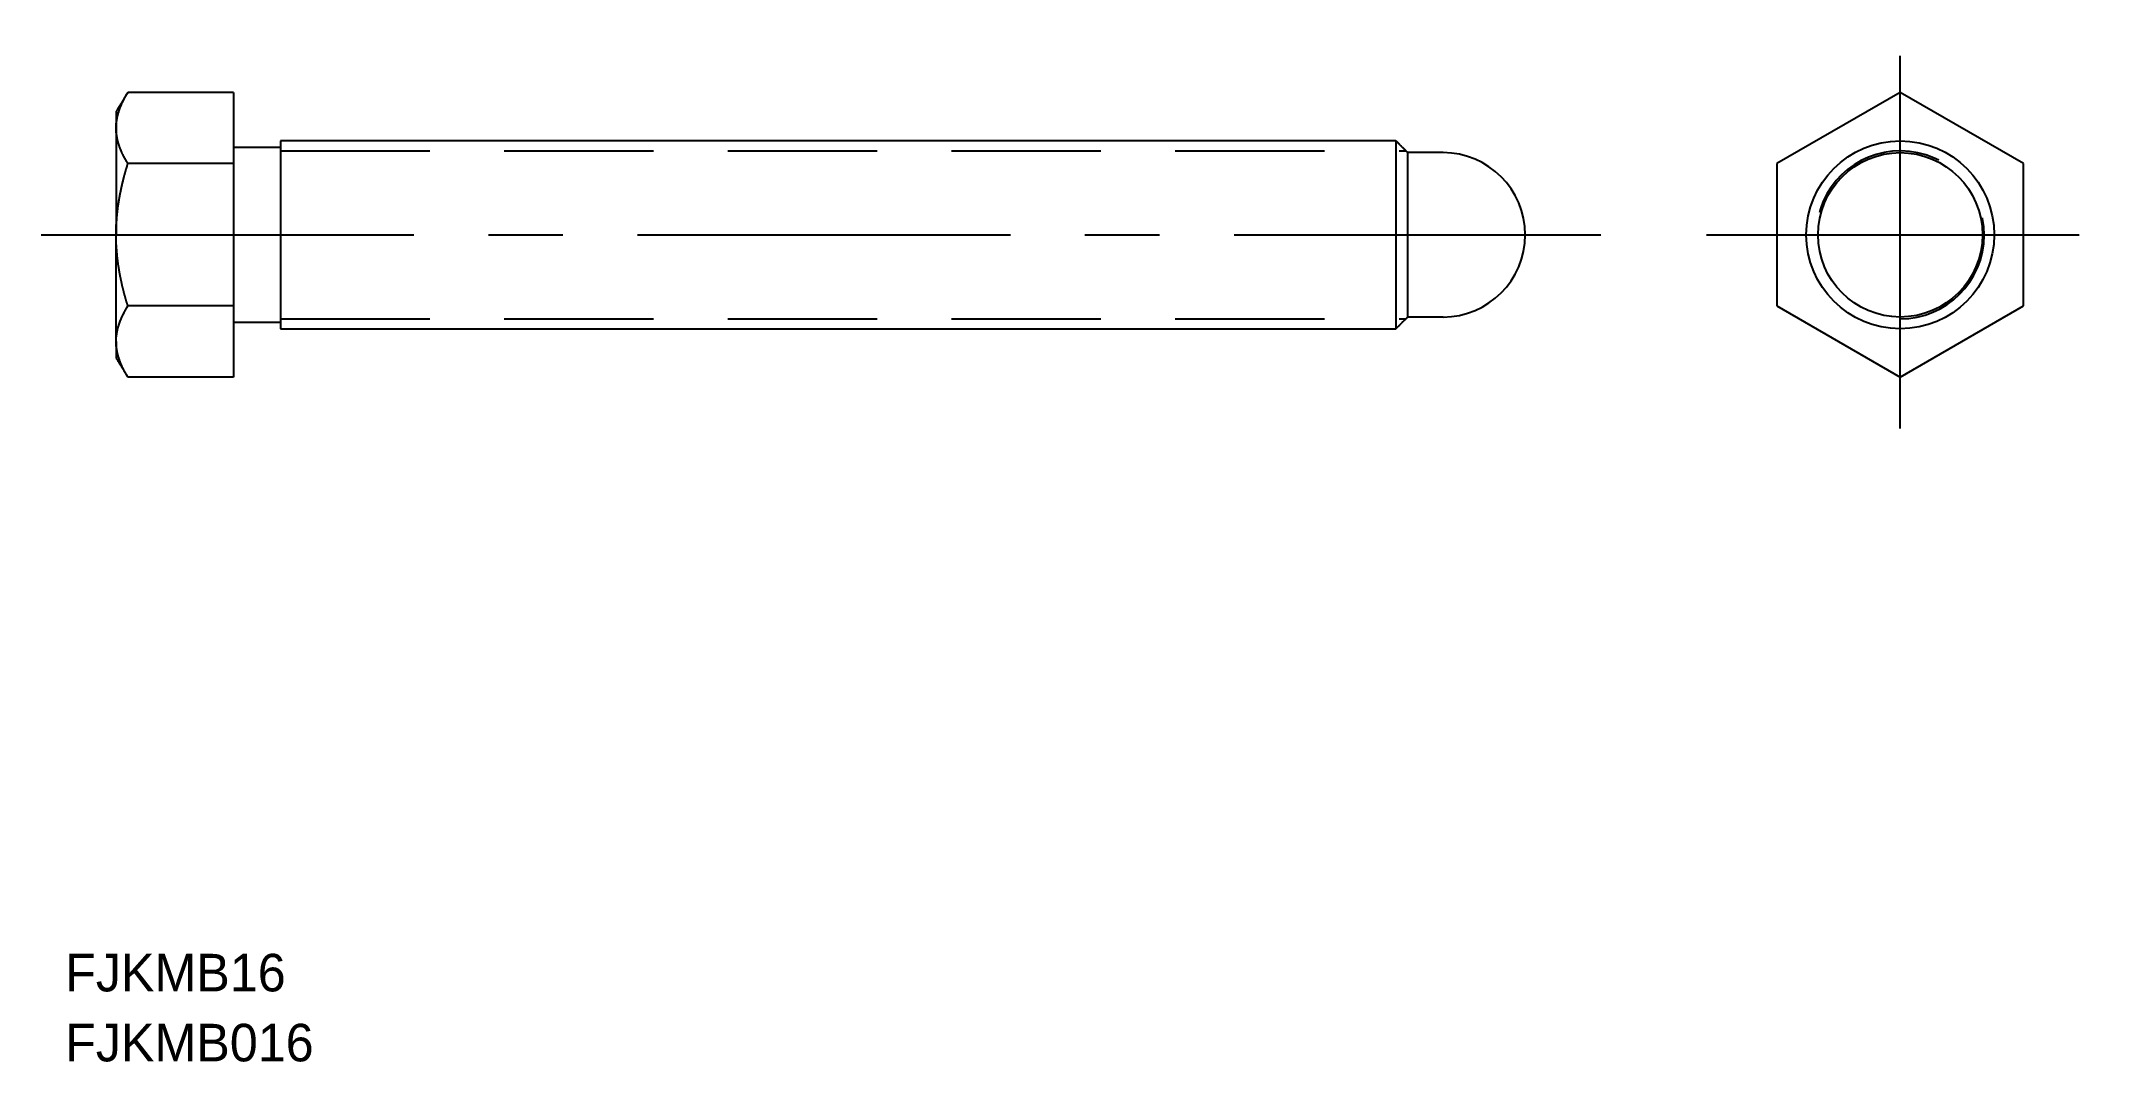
# Model space of a CAD drawing. Extents: x 0 to 175, y 2 to 88.
import ezdxf

# ---------------------------------------------------------------- set-up
doc = ezdxf.new("R2010")
doc.units = 0
doc.linetypes.add('CENTER', pattern=[50.8, 31.75, -6.35, 6.35, -6.35])
doc.linetypes.add('DASHED', pattern=[19.05, 12.7, -6.35])
doc.layers.get('0').update_dxf_attribs({"linetype": 'CONTINUOUS'})
doc.layers.add('CENTER', color=1, linetype='CENTER')
doc.styles.get("Standard").update_dxf_attribs({"font": 'txt', "oblique": 10})

msp = doc.modelspace()

# ---------------------------------------------------------------- linework, layer by layer
at = {"color": 7, "linetype": 'CONTINUOUS'}
for p, q in [((16.4, 84.08), (7.4, 84.08)), ((16.4, 84.08), (16.4, 78.02)), ((158.34, 84.08), (147.84, 78.02)), ((168.84, 78.02), (158.34, 84.08)), ((6.4, 82.45), (6.4, 81.05)), ((6.4, 81.05), (6.4, 71.95)), ((20.4, 79.95), (20.4, 63.95)), ((115.4, 63.95), (115.4, 79.95)), ((116.4, 64.95), (116.4, 78.95)), ((119.4, 78.95), (116.4, 78.95)), ((16.4, 78.02), (7.4, 78.02)), ((16.4, 78.02), (16.4, 65.89)), ((147.84, 78.02), (147.84, 65.89)), ((168.84, 65.89), (168.84, 78.02)), ((6.4, 62.86), (6.4, 71.95)), ((16.4, 65.89), (7.4, 65.89)), ((16.4, 65.89), (16.4, 59.83)), ((119.4, 64.95), (116.4, 64.95)), ((147.84, 65.89), (158.34, 59.83)), ((158.34, 59.83), (168.84, 65.89)), ((6.4, 62.86), (6.4, 61.45)), ((16.4, 59.83), (7.4, 59.83))]:
    msp.add_line(p, q, dxfattribs=at)
at = {"color": 3, "linetype": 'DASHED'}
for p, q in [((20.4, 79.11), (116.25, 79.11)), ((20.4, 64.8), (116.25, 64.8))]:
    msp.add_line(p, q, dxfattribs=at)
at = {"color": 7}
for points in [[(7.39, 84.08, 0), (7.38, 84.05, 0), (7.36, 84.03, 0), (7.35, 84, 0), (7.33, 83.98, 0), (7.31, 83.95, 0), (7.3, 83.92, 0), (7.28, 83.9, 0), (7.27, 83.87, 0), (7.25, 83.85, 0), (7.23, 83.82, 0), (7.22, 83.8, 0), (7.2, 83.77, 0), (7.19, 83.74, 0), (7.17, 83.72, 0), (7.15, 83.69, 0), (7.14, 83.67, 0), (7.12, 83.64, 0), (7.11, 83.62, 0), (7.09, 83.59, 0), (7.08, 83.56, 0), (7.06, 83.54, 0), (7.04, 83.51, 0), (7.03, 83.49, 0), (7.01, 83.46, 0), (7, 83.43, 0), (6.98, 83.41, 0), (6.96, 83.38, 0), (6.95, 83.36, 0), (6.93, 83.33, 0), (6.92, 83.31, 0), (6.9, 83.28, 0), (6.88, 83.25, 0), (6.87, 83.23, 0), (6.85, 83.2, 0), (6.84, 83.18, 0), (6.82, 83.15, 0), (6.81, 83.13, 0), (6.79, 83.1, 0), (6.77, 83.07, 0), (6.76, 83.05, 0), (6.74, 83.02, 0), (6.73, 83, 0), (6.71, 82.97, 0), (6.69, 82.94, 0), (6.68, 82.92, 0), (6.66, 82.89, 0), (6.65, 82.87, 0), (6.63, 82.84, 0), (6.62, 82.82, 0), (6.6, 82.79, 0), (6.58, 82.76, 0), (6.57, 82.74, 0), (6.55, 82.71, 0), (6.54, 82.69, 0), (6.52, 82.66, 0), (6.5, 82.64, 0), (6.49, 82.61, 0), (6.47, 82.58, 0), (6.46, 82.56, 0), (6.44, 82.53, 0), (6.42, 82.51, 0), (6.41, 82.48, 0), (6.39, 82.45, 0)], [(6.39, 81.05, 0), (6.39, 81.06, 0), (6.39, 81.07, 0), (6.39, 81.08, 0), (6.39, 81.1, 0), (6.39, 81.11, 0), (6.39, 81.12, 0), (6.39, 81.13, 0), (6.39, 81.15, 0), (6.39, 81.16, 0), (6.39, 81.17, 0), (6.39, 81.18, 0), (6.4, 81.19, 0), (6.4, 81.21, 0), (6.4, 81.22, 0), (6.4, 81.23, 0), (6.4, 81.24, 0), (6.4, 81.25, 0), (6.4, 81.27, 0), (6.4, 81.28, 0), (6.4, 81.29, 0), (6.4, 81.3, 0), (6.4, 81.32, 0), (6.4, 81.33, 0), (6.4, 81.34, 0), (6.4, 81.35, 0), (6.4, 81.36, 0), (6.41, 81.38, 0), (6.41, 81.39, 0), (6.41, 81.4, 0), (6.41, 81.41, 0), (6.41, 81.42, 0), (6.41, 81.44, 0), (6.41, 81.45, 0), (6.41, 81.46, 0), (6.41, 81.47, 0), (6.42, 81.49, 0), (6.42, 81.5, 0), (6.42, 81.51, 0), (6.42, 81.52, 0), (6.42, 81.53, 0), (6.42, 81.55, 0), (6.42, 81.56, 0), (6.42, 81.57, 0), (6.43, 81.58, 0), (6.43, 81.59, 0), (6.43, 81.61, 0), (6.43, 81.62, 0), (6.43, 81.63, 0), (6.43, 81.64, 0), (6.44, 81.65, 0), (6.44, 81.67, 0), (6.44, 81.68, 0), (6.44, 81.69, 0), (6.44, 81.7, 0), (6.44, 81.72, 0), (6.45, 81.73, 0), (6.45, 81.74, 0), (6.45, 81.75, 0), (6.45, 81.76, 0), (6.45, 81.78, 0), (6.46, 81.79, 0), (6.46, 81.8, 0), (6.46, 81.81, 0), (6.46, 81.82, 0), (6.47, 81.84, 0), (6.47, 81.85, 0), (6.47, 81.86, 0), (6.47, 81.87, 0), (6.47, 81.88, 0), (6.48, 81.9, 0), (6.48, 81.91, 0), (6.48, 81.92, 0), (6.48, 81.93, 0), (6.49, 81.94, 0), (6.49, 81.96, 0), (6.49, 81.97, 0), (6.49, 81.98, 0), (6.5, 81.99, 0), (6.5, 82, 0), (6.5, 82.02, 0), (6.5, 82.03, 0), (6.51, 82.04, 0), (6.51, 82.05, 0), (6.51, 82.06, 0), (6.52, 82.08, 0), (6.52, 82.09, 0), (6.52, 82.1, 0), (6.52, 82.11, 0), (6.53, 82.12, 0), (6.53, 82.14, 0), (6.53, 82.15, 0), (6.54, 82.16, 0), (6.54, 82.17, 0), (6.54, 82.18, 0), (6.55, 82.2, 0), (6.55, 82.21, 0), (6.55, 82.22, 0), (6.56, 82.23, 0), (6.56, 82.24, 0), (6.56, 82.26, 0), (6.56, 82.27, 0), (6.57, 82.28, 0), (6.57, 82.29, 0), (6.58, 82.3, 0), (6.58, 82.32, 0), (6.58, 82.33, 0), (6.59, 82.34, 0), (6.59, 82.35, 0), (6.59, 82.36, 0), (6.6, 82.38, 0), (6.6, 82.39, 0), (6.6, 82.4, 0), (6.61, 82.41, 0), (6.61, 82.42, 0), (6.61, 82.43, 0), (6.62, 82.45, 0), (6.62, 82.46, 0), (6.63, 82.47, 0), (6.63, 82.48, 0), (6.63, 82.49, 0), (6.64, 82.51, 0), (6.64, 82.52, 0), (6.65, 82.53, 0), (6.65, 82.54, 0), (6.65, 82.55, 0), (6.66, 82.57, 0), (6.66, 82.58, 0), (6.67, 82.59, 0), (6.67, 82.6, 0), (6.67, 82.61, 0), (6.68, 82.62, 0), (6.68, 82.64, 0), (6.69, 82.65, 0), (6.69, 82.66, 0), (6.7, 82.67, 0), (6.7, 82.68, 0), (6.7, 82.7, 0), (6.71, 82.71, 0), (6.71, 82.72, 0), (6.72, 82.73, 0), (6.72, 82.74, 0), (6.73, 82.76, 0), (6.73, 82.77, 0), (6.74, 82.78, 0), (6.74, 82.79, 0), (6.74, 82.8, 0), (6.75, 82.81, 0), (6.75, 82.83, 0), (6.76, 82.84, 0), (6.76, 82.85, 0), (6.77, 82.86, 0), (6.77, 82.87, 0), (6.78, 82.89, 0), (6.78, 82.9, 0), (6.79, 82.91, 0), (6.79, 82.92, 0), (6.8, 82.93, 0), (6.8, 82.94, 0), (6.81, 82.96, 0), (6.81, 82.97, 0), (6.82, 82.98, 0), (6.82, 82.99, 0), (6.83, 83, 0), (6.83, 83.02, 0), (6.84, 83.03, 0), (6.84, 83.04, 0), (6.85, 83.05, 0), (6.85, 83.06, 0), (6.86, 83.07, 0), (6.86, 83.09, 0), (6.87, 83.1, 0), (6.87, 83.11, 0), (6.88, 83.12, 0), (6.88, 83.13, 0), (6.89, 83.14, 0), (6.89, 83.16, 0), (6.9, 83.17, 0), (6.91, 83.18, 0), (6.91, 83.19, 0), (6.92, 83.2, 0), (6.92, 83.22, 0), (6.93, 83.23, 0), (6.93, 83.24, 0), (6.94, 83.25, 0), (6.94, 83.26, 0), (6.95, 83.27, 0), (6.96, 83.29, 0), (6.96, 83.3, 0), (6.97, 83.31, 0), (6.97, 83.32, 0), (6.98, 83.33, 0), (6.98, 83.34, 0), (6.99, 83.36, 0), (7, 83.37, 0), (7, 83.38, 0), (7.01, 83.39, 0), (7.01, 83.4, 0), (7.02, 83.41, 0), (7.03, 83.43, 0), (7.03, 83.44, 0), (7.04, 83.45, 0), (7.04, 83.46, 0), (7.05, 83.47, 0), (7.06, 83.48, 0), (7.06, 83.5, 0), (7.07, 83.51, 0), (7.07, 83.52, 0), (7.08, 83.53, 0), (7.09, 83.54, 0), (7.09, 83.56, 0), (7.1, 83.57, 0), (7.1, 83.58, 0), (7.11, 83.59, 0), (7.12, 83.6, 0), (7.12, 83.61, 0), (7.13, 83.63, 0), (7.14, 83.64, 0), (7.14, 83.65, 0), (7.15, 83.66, 0), (7.16, 83.67, 0), (7.16, 83.68, 0), (7.17, 83.7, 0), (7.17, 83.71, 0), (7.18, 83.72, 0), (7.19, 83.73, 0), (7.19, 83.74, 0), (7.2, 83.75, 0), (7.21, 83.77, 0), (7.21, 83.78, 0), (7.22, 83.79, 0), (7.23, 83.8, 0), (7.23, 83.81, 0), (7.24, 83.82, 0), (7.25, 83.84, 0), (7.25, 83.85, 0), (7.26, 83.86, 0), (7.27, 83.87, 0), (7.27, 83.88, 0), (7.28, 83.89, 0), (7.29, 83.9, 0), (7.29, 83.92, 0), (7.3, 83.93, 0), (7.31, 83.94, 0), (7.32, 83.95, 0), (7.32, 83.96, 0), (7.33, 83.97, 0), (7.34, 83.99, 0), (7.34, 84, 0), (7.35, 84.01, 0), (7.36, 84.02, 0), (7.36, 84.03, 0), (7.37, 84.04, 0), (7.38, 84.06, 0), (7.39, 84.07, 0), (7.39, 84.08, 0)], [(7.39, 78.02, 0), (7.38, 78.03, 0), (7.37, 78.05, 0), (7.36, 78.06, 0), (7.35, 78.08, 0), (7.35, 78.09, 0), (7.34, 78.11, 0), (7.33, 78.13, 0), (7.32, 78.14, 0), (7.31, 78.16, 0), (7.3, 78.17, 0), (7.29, 78.19, 0), (7.28, 78.2, 0), (7.27, 78.22, 0), (7.26, 78.23, 0), (7.25, 78.25, 0), (7.24, 78.27, 0), (7.24, 78.28, 0), (7.23, 78.3, 0), (7.22, 78.31, 0), (7.21, 78.33, 0), (7.2, 78.34, 0), (7.19, 78.36, 0), (7.18, 78.38, 0), (7.17, 78.39, 0), (7.16, 78.41, 0), (7.16, 78.42, 0), (7.15, 78.44, 0), (7.14, 78.45, 0), (7.13, 78.47, 0), (7.12, 78.48, 0), (7.11, 78.5, 0), (7.11, 78.52, 0), (7.1, 78.53, 0), (7.09, 78.55, 0), (7.08, 78.56, 0), (7.07, 78.58, 0), (7.06, 78.59, 0), (7.06, 78.61, 0), (7.05, 78.63, 0), (7.04, 78.64, 0), (7.03, 78.66, 0), (7.02, 78.67, 0), (7.02, 78.69, 0), (7.01, 78.7, 0), (7, 78.72, 0), (6.99, 78.73, 0), (6.98, 78.75, 0), (6.98, 78.77, 0), (6.97, 78.78, 0), (6.96, 78.8, 0), (6.95, 78.81, 0), (6.95, 78.83, 0), (6.94, 78.84, 0), (6.93, 78.86, 0), (6.92, 78.88, 0), (6.92, 78.89, 0), (6.91, 78.91, 0), (6.9, 78.92, 0), (6.89, 78.94, 0), (6.89, 78.95, 0), (6.88, 78.97, 0), (6.87, 78.99, 0), (6.87, 79, 0), (6.86, 79.02, 0), (6.85, 79.03, 0), (6.85, 79.05, 0), (6.84, 79.06, 0), (6.83, 79.08, 0), (6.83, 79.1, 0), (6.82, 79.11, 0), (6.81, 79.13, 0), (6.8, 79.14, 0), (6.8, 79.16, 0), (6.79, 79.18, 0), (6.79, 79.19, 0), (6.78, 79.21, 0), (6.77, 79.22, 0), (6.77, 79.24, 0), (6.76, 79.25, 0), (6.75, 79.27, 0), (6.75, 79.29, 0), (6.74, 79.3, 0), (6.74, 79.32, 0), (6.73, 79.33, 0), (6.72, 79.35, 0), (6.72, 79.36, 0), (6.71, 79.38, 0), (6.71, 79.4, 0), (6.7, 79.41, 0), (6.69, 79.43, 0), (6.69, 79.44, 0), (6.68, 79.46, 0), (6.68, 79.48, 0), (6.67, 79.49, 0), (6.67, 79.51, 0), (6.66, 79.52, 0), (6.65, 79.54, 0), (6.65, 79.55, 0), (6.64, 79.57, 0), (6.64, 79.59, 0), (6.63, 79.6, 0), (6.63, 79.62, 0), (6.62, 79.63, 0), (6.62, 79.65, 0), (6.61, 79.67, 0), (6.61, 79.68, 0), (6.6, 79.7, 0), (6.6, 79.71, 0), (6.59, 79.73, 0), (6.59, 79.75, 0), (6.58, 79.76, 0), (6.58, 79.78, 0), (6.58, 79.79, 0), (6.57, 79.81, 0), (6.57, 79.82, 0), (6.56, 79.84, 0), (6.56, 79.86, 0), (6.55, 79.87, 0), (6.55, 79.89, 0), (6.54, 79.9, 0), (6.54, 79.92, 0), (6.54, 79.94, 0), (6.53, 79.95, 0), (6.53, 79.97, 0), (6.52, 79.98, 0), (6.52, 80, 0), (6.52, 80.02, 0), (6.51, 80.03, 0), (6.51, 80.05, 0), (6.51, 80.06, 0), (6.5, 80.08, 0), (6.5, 80.1, 0), (6.49, 80.11, 0), (6.49, 80.13, 0), (6.49, 80.14, 0), (6.48, 80.16, 0), (6.48, 80.18, 0), (6.48, 80.19, 0), (6.48, 80.21, 0), (6.47, 80.22, 0), (6.47, 80.24, 0), (6.47, 80.26, 0), (6.46, 80.27, 0), (6.46, 80.29, 0), (6.46, 80.3, 0), (6.45, 80.32, 0), (6.45, 80.34, 0), (6.45, 80.35, 0), (6.45, 80.37, 0), (6.44, 80.38, 0), (6.44, 80.4, 0), (6.44, 80.42, 0), (6.44, 80.43, 0), (6.43, 80.45, 0), (6.43, 80.47, 0), (6.43, 80.48, 0), (6.43, 80.5, 0), (6.43, 80.51, 0), (6.42, 80.53, 0), (6.42, 80.55, 0), (6.42, 80.56, 0), (6.42, 80.58, 0), (6.42, 80.59, 0), (6.42, 80.61, 0), (6.41, 80.63, 0), (6.41, 80.64, 0), (6.41, 80.66, 0), (6.41, 80.68, 0), (6.41, 80.69, 0), (6.41, 80.71, 0), (6.41, 80.72, 0), (6.4, 80.74, 0), (6.4, 80.76, 0), (6.4, 80.77, 0), (6.4, 80.79, 0), (6.4, 80.8, 0), (6.4, 80.82, 0), (6.4, 80.84, 0), (6.4, 80.85, 0), (6.4, 80.87, 0), (6.4, 80.89, 0), (6.4, 80.9, 0), (6.39, 80.92, 0), (6.39, 80.93, 0), (6.39, 80.95, 0), (6.39, 80.97, 0), (6.39, 80.98, 0), (6.39, 81, 0), (6.39, 81.02, 0), (6.39, 81.03, 0), (6.39, 81.05, 0)], [(20.39, 79.4, 0), (20.33, 79.4, 0), (20.27, 79.4, 0), (20.2, 79.4, 0), (20.14, 79.4, 0), (20.08, 79.4, 0), (20.01, 79.4, 0), (19.95, 79.4, 0), (19.88, 79.4, 0), (19.82, 79.4, 0), (19.76, 79.4, 0), (19.69, 79.4, 0), (19.63, 79.4, 0), (19.57, 79.4, 0), (19.5, 79.4, 0), (19.44, 79.4, 0), (19.38, 79.4, 0), (19.31, 79.4, 0), (19.25, 79.4, 0), (19.19, 79.4, 0), (19.12, 79.4, 0), (19.06, 79.4, 0), (19, 79.4, 0), (18.93, 79.4, 0), (18.87, 79.4, 0), (18.81, 79.4, 0), (18.74, 79.4, 0), (18.68, 79.4, 0), (18.62, 79.4, 0), (18.55, 79.4, 0), (18.49, 79.4, 0), (18.42, 79.4, 0), (18.36, 79.4, 0), (18.3, 79.4, 0), (18.23, 79.4, 0), (18.17, 79.4, 0), (18.11, 79.4, 0), (18.04, 79.4, 0), (17.98, 79.4, 0), (17.92, 79.4, 0), (17.85, 79.4, 0), (17.79, 79.4, 0), (17.73, 79.4, 0), (17.66, 79.4, 0), (17.6, 79.4, 0), (17.54, 79.4, 0), (17.47, 79.4, 0), (17.41, 79.4, 0), (17.35, 79.4, 0), (17.28, 79.4, 0), (17.22, 79.4, 0), (17.15, 79.4, 0), (17.09, 79.4, 0), (17.03, 79.4, 0), (16.96, 79.4, 0), (16.9, 79.4, 0), (16.84, 79.4, 0), (16.77, 79.4, 0), (16.71, 79.4, 0), (16.65, 79.4, 0), (16.58, 79.4, 0), (16.52, 79.4, 0), (16.46, 79.4, 0), (16.39, 79.4, 0)], [(115.39, 79.95, 0), (113.88, 79.95, 0), (112.38, 79.95, 0), (110.87, 79.95, 0), (109.36, 79.95, 0), (107.85, 79.95, 0), (106.35, 79.95, 0), (104.84, 79.95, 0), (103.33, 79.95, 0), (101.82, 79.95, 0), (100.31, 79.95, 0), (98.81, 79.95, 0), (97.3, 79.95, 0), (95.79, 79.95, 0), (94.28, 79.95, 0), (92.77, 79.95, 0), (91.27, 79.95, 0), (89.76, 79.95, 0), (88.25, 79.95, 0), (86.74, 79.95, 0), (85.23, 79.95, 0), (83.73, 79.95, 0), (82.22, 79.95, 0), (80.71, 79.95, 0), (79.2, 79.95, 0), (77.69, 79.95, 0), (76.19, 79.95, 0), (74.68, 79.95, 0), (73.17, 79.95, 0), (71.66, 79.95, 0), (70.15, 79.95, 0), (68.65, 79.95, 0), (67.14, 79.95, 0), (65.63, 79.95, 0), (64.12, 79.95, 0), (62.62, 79.95, 0), (61.11, 79.95, 0), (59.6, 79.95, 0), (58.09, 79.95, 0), (56.58, 79.95, 0), (55.08, 79.95, 0), (53.57, 79.95, 0), (52.06, 79.95, 0), (50.55, 79.95, 0), (49.04, 79.95, 0), (47.54, 79.95, 0), (46.03, 79.95, 0), (44.52, 79.95, 0), (43.01, 79.95, 0), (41.5, 79.95, 0), (40, 79.95, 0), (38.49, 79.95, 0), (36.98, 79.95, 0), (35.47, 79.95, 0), (33.96, 79.95, 0), (32.46, 79.95, 0), (30.95, 79.95, 0), (29.44, 79.95, 0), (27.93, 79.95, 0), (26.42, 79.95, 0), (24.92, 79.95, 0), (23.41, 79.95, 0), (21.9, 79.95, 0), (20.39, 79.95, 0)], [(116.39, 78.95, 0), (116.38, 78.97, 0), (116.36, 78.99, 0), (116.35, 79, 0), (116.33, 79.02, 0), (116.31, 79.03, 0), (116.3, 79.05, 0), (116.28, 79.07, 0), (116.27, 79.08, 0), (116.25, 79.1, 0), (116.23, 79.11, 0), (116.22, 79.13, 0), (116.2, 79.15, 0), (116.19, 79.16, 0), (116.17, 79.18, 0), (116.15, 79.19, 0), (116.14, 79.21, 0), (116.12, 79.22, 0), (116.11, 79.24, 0), (116.09, 79.26, 0), (116.08, 79.27, 0), (116.06, 79.29, 0), (116.04, 79.3, 0), (116.03, 79.32, 0), (116.01, 79.34, 0), (116, 79.35, 0), (115.98, 79.37, 0), (115.96, 79.38, 0), (115.95, 79.4, 0), (115.93, 79.42, 0), (115.92, 79.43, 0), (115.9, 79.45, 0), (115.88, 79.46, 0), (115.87, 79.48, 0), (115.85, 79.49, 0), (115.84, 79.51, 0), (115.82, 79.53, 0), (115.81, 79.54, 0), (115.79, 79.56, 0), (115.77, 79.57, 0), (115.76, 79.59, 0), (115.74, 79.61, 0), (115.73, 79.62, 0), (115.71, 79.64, 0), (115.69, 79.65, 0), (115.68, 79.67, 0), (115.66, 79.68, 0), (115.65, 79.7, 0), (115.63, 79.72, 0), (115.62, 79.73, 0), (115.6, 79.75, 0), (115.58, 79.76, 0), (115.57, 79.78, 0), (115.55, 79.8, 0), (115.54, 79.81, 0), (115.52, 79.83, 0), (115.5, 79.84, 0), (115.49, 79.86, 0), (115.47, 79.88, 0), (115.46, 79.89, 0), (115.44, 79.91, 0), (115.42, 79.92, 0), (115.41, 79.94, 0), (115.39, 79.95, 0)], [(6.39, 71.95, 0), (6.39, 71.98, 0), (6.39, 72, 0), (6.39, 72.03, 0), (6.39, 72.05, 0), (6.39, 72.08, 0), (6.39, 72.1, 0), (6.39, 72.12, 0), (6.39, 72.15, 0), (6.39, 72.17, 0), (6.39, 72.2, 0), (6.39, 72.22, 0), (6.4, 72.24, 0), (6.4, 72.27, 0), (6.4, 72.29, 0), (6.4, 72.32, 0), (6.4, 72.34, 0), (6.4, 72.37, 0), (6.4, 72.39, 0), (6.4, 72.41, 0), (6.4, 72.44, 0), (6.4, 72.46, 0), (6.4, 72.49, 0), (6.4, 72.51, 0), (6.4, 72.53, 0), (6.4, 72.56, 0), (6.4, 72.58, 0), (6.41, 72.61, 0), (6.41, 72.63, 0), (6.41, 72.66, 0), (6.41, 72.68, 0), (6.41, 72.7, 0), (6.41, 72.73, 0), (6.41, 72.75, 0), (6.41, 72.78, 0), (6.41, 72.8, 0), (6.41, 72.83, 0), (6.42, 72.85, 0), (6.42, 72.87, 0), (6.42, 72.9, 0), (6.42, 72.92, 0), (6.42, 72.95, 0), (6.42, 72.97, 0), (6.42, 72.99, 0), (6.43, 73.02, 0), (6.43, 73.04, 0), (6.43, 73.07, 0), (6.43, 73.09, 0), (6.43, 73.12, 0), (6.43, 73.14, 0), (6.44, 73.16, 0), (6.44, 73.19, 0), (6.44, 73.21, 0), (6.44, 73.24, 0), (6.44, 73.26, 0), (6.44, 73.29, 0), (6.45, 73.31, 0), (6.45, 73.33, 0), (6.45, 73.36, 0), (6.45, 73.38, 0), (6.45, 73.41, 0), (6.46, 73.43, 0), (6.46, 73.46, 0), (6.46, 73.48, 0), (6.46, 73.5, 0), (6.47, 73.53, 0), (6.47, 73.55, 0), (6.47, 73.58, 0), (6.47, 73.6, 0), (6.47, 73.63, 0), (6.48, 73.65, 0), (6.48, 73.67, 0), (6.48, 73.7, 0), (6.48, 73.72, 0), (6.49, 73.75, 0), (6.49, 73.77, 0), (6.49, 73.8, 0), (6.49, 73.82, 0), (6.5, 73.84, 0), (6.5, 73.87, 0), (6.5, 73.89, 0), (6.5, 73.92, 0), (6.51, 73.94, 0), (6.51, 73.97, 0), (6.51, 73.99, 0), (6.52, 74.01, 0), (6.52, 74.04, 0), (6.52, 74.06, 0), (6.52, 74.09, 0), (6.53, 74.11, 0), (6.53, 74.13, 0), (6.53, 74.16, 0), (6.54, 74.18, 0), (6.54, 74.21, 0), (6.54, 74.23, 0), (6.55, 74.26, 0), (6.55, 74.28, 0), (6.55, 74.3, 0), (6.56, 74.33, 0), (6.56, 74.35, 0), (6.56, 74.38, 0), (6.57, 74.4, 0), (6.57, 74.42, 0), (6.57, 74.45, 0), (6.58, 74.47, 0), (6.58, 74.5, 0), (6.58, 74.52, 0), (6.59, 74.54, 0), (6.59, 74.57, 0), (6.59, 74.59, 0), (6.6, 74.62, 0), (6.6, 74.64, 0), (6.6, 74.66, 0), (6.61, 74.69, 0), (6.61, 74.71, 0), (6.62, 74.74, 0), (6.62, 74.76, 0), (6.62, 74.78, 0), (6.63, 74.81, 0), (6.63, 74.83, 0), (6.63, 74.86, 0), (6.64, 74.88, 0), (6.64, 74.9, 0), (6.65, 74.93, 0), (6.65, 74.95, 0), (6.65, 74.98, 0), (6.66, 75, 0), (6.66, 75.02, 0), (6.67, 75.05, 0), (6.67, 75.07, 0), (6.68, 75.09, 0), (6.68, 75.12, 0), (6.68, 75.14, 0), (6.69, 75.17, 0), (6.69, 75.19, 0), (6.7, 75.21, 0), (6.7, 75.24, 0), (6.71, 75.26, 0), (6.71, 75.28, 0), (6.71, 75.31, 0), (6.72, 75.33, 0), (6.72, 75.36, 0), (6.73, 75.38, 0), (6.73, 75.4, 0), (6.74, 75.43, 0), (6.74, 75.45, 0), (6.75, 75.47, 0), (6.75, 75.5, 0), (6.76, 75.52, 0), (6.76, 75.55, 0), (6.77, 75.57, 0), (6.77, 75.59, 0), (6.77, 75.62, 0), (6.78, 75.64, 0), (6.78, 75.66, 0), (6.79, 75.69, 0), (6.79, 75.71, 0), (6.8, 75.73, 0), (6.8, 75.76, 0), (6.81, 75.78, 0), (6.81, 75.81, 0), (6.82, 75.83, 0), (6.82, 75.85, 0), (6.83, 75.88, 0), (6.83, 75.9, 0), (6.84, 75.92, 0), (6.84, 75.95, 0), (6.85, 75.97, 0), (6.85, 75.99, 0), (6.86, 76.02, 0), (6.86, 76.04, 0), (6.87, 76.06, 0), (6.88, 76.09, 0), (6.88, 76.11, 0), (6.89, 76.13, 0), (6.89, 76.16, 0), (6.9, 76.18, 0), (6.9, 76.21, 0), (6.91, 76.23, 0), (6.91, 76.25, 0), (6.92, 76.28, 0), (6.92, 76.3, 0), (6.93, 76.32, 0), (6.94, 76.35, 0), (6.94, 76.37, 0), (6.95, 76.39, 0), (6.95, 76.42, 0), (6.96, 76.44, 0), (6.96, 76.46, 0), (6.97, 76.49, 0), (6.97, 76.51, 0), (6.98, 76.53, 0), (6.99, 76.56, 0), (6.99, 76.58, 0), (7, 76.6, 0), (7, 76.63, 0), (7.01, 76.65, 0), (7.02, 76.67, 0), (7.02, 76.7, 0), (7.03, 76.72, 0), (7.03, 76.74, 0), (7.04, 76.77, 0), (7.05, 76.79, 0), (7.05, 76.81, 0), (7.06, 76.84, 0), (7.06, 76.86, 0), (7.07, 76.88, 0), (7.08, 76.91, 0), (7.08, 76.93, 0), (7.09, 76.95, 0), (7.09, 76.98, 0), (7.1, 77, 0), (7.11, 77.02, 0), (7.11, 77.05, 0), (7.12, 77.07, 0), (7.13, 77.09, 0), (7.13, 77.12, 0), (7.14, 77.14, 0), (7.14, 77.16, 0), (7.15, 77.19, 0), (7.16, 77.21, 0), (7.16, 77.23, 0), (7.17, 77.25, 0), (7.18, 77.28, 0), (7.18, 77.3, 0), (7.19, 77.32, 0), (7.2, 77.35, 0), (7.2, 77.37, 0), (7.21, 77.39, 0), (7.22, 77.42, 0), (7.22, 77.44, 0), (7.23, 77.46, 0), (7.23, 77.49, 0), (7.24, 77.51, 0), (7.25, 77.53, 0), (7.25, 77.56, 0), (7.26, 77.58, 0), (7.27, 77.6, 0), (7.28, 77.63, 0), (7.28, 77.65, 0), (7.29, 77.67, 0), (7.3, 77.69, 0), (7.3, 77.72, 0), (7.31, 77.74, 0), (7.32, 77.76, 0), (7.32, 77.79, 0), (7.33, 77.81, 0), (7.34, 77.83, 0), (7.34, 77.86, 0), (7.35, 77.88, 0), (7.36, 77.9, 0), (7.36, 77.92, 0), (7.37, 77.95, 0), (7.38, 77.97, 0), (7.39, 77.99, 0), (7.39, 78.02, 0)], [(7.39, 65.89, 0), (7.38, 65.92, 0), (7.37, 65.95, 0), (7.36, 65.99, 0), (7.36, 66.02, 0), (7.35, 66.05, 0), (7.34, 66.08, 0), (7.33, 66.11, 0), (7.32, 66.14, 0), (7.31, 66.17, 0), (7.3, 66.2, 0), (7.29, 66.23, 0), (7.28, 66.26, 0), (7.27, 66.3, 0), (7.26, 66.33, 0), (7.25, 66.36, 0), (7.24, 66.39, 0), (7.24, 66.42, 0), (7.23, 66.45, 0), (7.22, 66.48, 0), (7.21, 66.51, 0), (7.2, 66.54, 0), (7.19, 66.58, 0), (7.18, 66.61, 0), (7.17, 66.64, 0), (7.17, 66.67, 0), (7.16, 66.7, 0), (7.15, 66.73, 0), (7.14, 66.76, 0), (7.13, 66.79, 0), (7.12, 66.83, 0), (7.11, 66.86, 0), (7.11, 66.89, 0), (7.1, 66.92, 0), (7.09, 66.95, 0), (7.08, 66.98, 0), (7.07, 67.01, 0), (7.06, 67.05, 0), (7.06, 67.08, 0), (7.05, 67.11, 0), (7.04, 67.14, 0), (7.03, 67.17, 0), (7.02, 67.2, 0), (7.02, 67.23, 0), (7.01, 67.27, 0), (7, 67.3, 0), (6.99, 67.33, 0), (6.98, 67.36, 0), (6.98, 67.39, 0), (6.97, 67.42, 0), (6.96, 67.46, 0), (6.95, 67.49, 0), (6.95, 67.52, 0), (6.94, 67.55, 0), (6.93, 67.58, 0), (6.92, 67.61, 0), (6.92, 67.64, 0), (6.91, 67.68, 0), (6.9, 67.71, 0), (6.89, 67.74, 0), (6.89, 67.77, 0), (6.88, 67.8, 0), (6.87, 67.83, 0), (6.87, 67.87, 0), (6.86, 67.9, 0), (6.85, 67.93, 0), (6.84, 67.96, 0), (6.84, 67.99, 0), (6.83, 68.02, 0), (6.82, 68.06, 0), (6.82, 68.09, 0), (6.81, 68.12, 0), (6.8, 68.15, 0), (6.8, 68.18, 0), (6.79, 68.21, 0), (6.78, 68.25, 0), (6.78, 68.28, 0), (6.77, 68.31, 0), (6.76, 68.34, 0), (6.76, 68.37, 0), (6.75, 68.41, 0), (6.75, 68.44, 0), (6.74, 68.47, 0), (6.73, 68.5, 0), (6.73, 68.53, 0), (6.72, 68.56, 0), (6.72, 68.6, 0), (6.71, 68.63, 0), (6.7, 68.66, 0), (6.7, 68.69, 0), (6.69, 68.72, 0), (6.69, 68.75, 0), (6.68, 68.79, 0), (6.68, 68.82, 0), (6.67, 68.85, 0), (6.66, 68.88, 0), (6.66, 68.91, 0), (6.65, 68.95, 0), (6.65, 68.98, 0), (6.64, 69.01, 0), (6.64, 69.04, 0), (6.63, 69.07, 0), (6.63, 69.1, 0), (6.62, 69.14, 0), (6.62, 69.17, 0), (6.61, 69.2, 0), (6.61, 69.23, 0), (6.6, 69.26, 0), (6.6, 69.3, 0), (6.59, 69.33, 0), (6.59, 69.36, 0), (6.58, 69.39, 0), (6.58, 69.42, 0), (6.57, 69.45, 0), (6.57, 69.49, 0), (6.56, 69.52, 0), (6.56, 69.55, 0), (6.56, 69.58, 0), (6.55, 69.61, 0), (6.55, 69.65, 0), (6.54, 69.68, 0), (6.54, 69.71, 0), (6.53, 69.74, 0), (6.53, 69.77, 0), (6.53, 69.81, 0), (6.52, 69.84, 0), (6.52, 69.87, 0), (6.52, 69.9, 0), (6.51, 69.93, 0), (6.51, 69.97, 0), (6.5, 70, 0), (6.5, 70.03, 0), (6.5, 70.06, 0), (6.49, 70.09, 0), (6.49, 70.13, 0), (6.49, 70.16, 0), (6.48, 70.19, 0), (6.48, 70.22, 0), (6.48, 70.25, 0), (6.47, 70.29, 0), (6.47, 70.32, 0), (6.47, 70.35, 0), (6.47, 70.38, 0), (6.46, 70.41, 0), (6.46, 70.45, 0), (6.46, 70.48, 0), (6.45, 70.51, 0), (6.45, 70.54, 0), (6.45, 70.57, 0), (6.45, 70.61, 0), (6.44, 70.64, 0), (6.44, 70.67, 0), (6.44, 70.7, 0), (6.44, 70.73, 0), (6.43, 70.77, 0), (6.43, 70.8, 0), (6.43, 70.83, 0), (6.43, 70.86, 0), (6.43, 70.89, 0), (6.42, 70.93, 0), (6.42, 70.96, 0), (6.42, 70.99, 0), (6.42, 71.02, 0), (6.42, 71.05, 0), (6.42, 71.09, 0), (6.41, 71.12, 0), (6.41, 71.15, 0), (6.41, 71.18, 0), (6.41, 71.21, 0), (6.41, 71.25, 0), (6.41, 71.28, 0), (6.41, 71.31, 0), (6.4, 71.34, 0), (6.4, 71.38, 0), (6.4, 71.41, 0), (6.4, 71.44, 0), (6.4, 71.47, 0), (6.4, 71.5, 0), (6.4, 71.54, 0), (6.4, 71.57, 0), (6.4, 71.6, 0), (6.4, 71.63, 0), (6.4, 71.66, 0), (6.39, 71.7, 0), (6.39, 71.73, 0), (6.39, 71.76, 0), (6.39, 71.79, 0), (6.39, 71.83, 0), (6.39, 71.86, 0), (6.39, 71.89, 0), (6.39, 71.92, 0), (6.39, 71.95, 0)], [(6.39, 62.86, 0), (6.39, 62.87, 0), (6.39, 62.89, 0), (6.39, 62.9, 0), (6.39, 62.91, 0), (6.39, 62.92, 0), (6.39, 62.93, 0), (6.39, 62.95, 0), (6.39, 62.96, 0), (6.39, 62.97, 0), (6.39, 62.98, 0), (6.39, 62.99, 0), (6.4, 63.01, 0), (6.4, 63.02, 0), (6.4, 63.03, 0), (6.4, 63.04, 0), (6.4, 63.06, 0), (6.4, 63.07, 0), (6.4, 63.08, 0), (6.4, 63.09, 0), (6.4, 63.1, 0), (6.4, 63.12, 0), (6.4, 63.13, 0), (6.4, 63.14, 0), (6.4, 63.15, 0), (6.4, 63.17, 0), (6.4, 63.18, 0), (6.41, 63.19, 0), (6.41, 63.2, 0), (6.41, 63.21, 0), (6.41, 63.23, 0), (6.41, 63.24, 0), (6.41, 63.25, 0), (6.41, 63.26, 0), (6.41, 63.27, 0), (6.41, 63.29, 0), (6.42, 63.3, 0), (6.42, 63.31, 0), (6.42, 63.32, 0), (6.42, 63.34, 0), (6.42, 63.35, 0), (6.42, 63.36, 0), (6.42, 63.37, 0), (6.42, 63.38, 0), (6.43, 63.4, 0), (6.43, 63.41, 0), (6.43, 63.42, 0), (6.43, 63.43, 0), (6.43, 63.44, 0), (6.43, 63.46, 0), (6.44, 63.47, 0), (6.44, 63.48, 0), (6.44, 63.49, 0), (6.44, 63.5, 0), (6.44, 63.52, 0), (6.44, 63.53, 0), (6.45, 63.54, 0), (6.45, 63.55, 0), (6.45, 63.57, 0), (6.45, 63.58, 0), (6.45, 63.59, 0), (6.46, 63.6, 0), (6.46, 63.61, 0), (6.46, 63.63, 0), (6.46, 63.64, 0), (6.47, 63.65, 0), (6.47, 63.66, 0), (6.47, 63.67, 0), (6.47, 63.69, 0), (6.47, 63.7, 0), (6.48, 63.71, 0), (6.48, 63.72, 0), (6.48, 63.73, 0), (6.48, 63.75, 0), (6.49, 63.76, 0), (6.49, 63.77, 0), (6.49, 63.78, 0), (6.49, 63.79, 0), (6.5, 63.81, 0), (6.5, 63.82, 0), (6.5, 63.83, 0), (6.5, 63.84, 0), (6.51, 63.85, 0), (6.51, 63.87, 0), (6.51, 63.88, 0), (6.52, 63.89, 0), (6.52, 63.9, 0), (6.52, 63.91, 0), (6.52, 63.93, 0), (6.53, 63.94, 0), (6.53, 63.95, 0), (6.53, 63.96, 0), (6.54, 63.97, 0), (6.54, 63.99, 0), (6.54, 64, 0), (6.55, 64.01, 0), (6.55, 64.02, 0), (6.55, 64.03, 0), (6.56, 64.05, 0), (6.56, 64.06, 0), (6.56, 64.07, 0), (6.56, 64.08, 0), (6.57, 64.09, 0), (6.57, 64.11, 0), (6.58, 64.12, 0), (6.58, 64.13, 0), (6.58, 64.14, 0), (6.59, 64.15, 0), (6.59, 64.16, 0), (6.59, 64.18, 0), (6.6, 64.19, 0), (6.6, 64.2, 0), (6.6, 64.21, 0), (6.61, 64.22, 0), (6.61, 64.24, 0), (6.61, 64.25, 0), (6.62, 64.26, 0), (6.62, 64.27, 0), (6.63, 64.28, 0), (6.63, 64.3, 0), (6.63, 64.31, 0), (6.64, 64.32, 0), (6.64, 64.33, 0), (6.65, 64.34, 0), (6.65, 64.36, 0), (6.65, 64.37, 0), (6.66, 64.38, 0), (6.66, 64.39, 0), (6.67, 64.4, 0), (6.67, 64.41, 0), (6.67, 64.43, 0), (6.68, 64.44, 0), (6.68, 64.45, 0), (6.69, 64.46, 0), (6.69, 64.47, 0), (6.7, 64.49, 0), (6.7, 64.5, 0), (6.7, 64.51, 0), (6.71, 64.52, 0), (6.71, 64.53, 0), (6.72, 64.55, 0), (6.72, 64.56, 0), (6.73, 64.57, 0), (6.73, 64.58, 0), (6.74, 64.59, 0), (6.74, 64.6, 0), (6.74, 64.62, 0), (6.75, 64.63, 0), (6.75, 64.64, 0), (6.76, 64.65, 0), (6.76, 64.66, 0), (6.77, 64.68, 0), (6.77, 64.69, 0), (6.78, 64.7, 0), (6.78, 64.71, 0), (6.79, 64.72, 0), (6.79, 64.73, 0), (6.8, 64.75, 0), (6.8, 64.76, 0), (6.81, 64.77, 0), (6.81, 64.78, 0), (6.82, 64.79, 0), (6.82, 64.81, 0), (6.83, 64.82, 0), (6.83, 64.83, 0), (6.84, 64.84, 0), (6.84, 64.85, 0), (6.85, 64.86, 0), (6.85, 64.88, 0), (6.86, 64.89, 0), (6.86, 64.9, 0), (6.87, 64.91, 0), (6.87, 64.92, 0), (6.88, 64.93, 0), (6.88, 64.95, 0), (6.89, 64.96, 0), (6.89, 64.97, 0), (6.9, 64.98, 0), (6.91, 64.99, 0), (6.91, 65.01, 0), (6.92, 65.02, 0), (6.92, 65.03, 0), (6.93, 65.04, 0), (6.93, 65.05, 0), (6.94, 65.06, 0), (6.94, 65.08, 0), (6.95, 65.09, 0), (6.96, 65.1, 0), (6.96, 65.11, 0), (6.97, 65.12, 0), (6.97, 65.13, 0), (6.98, 65.15, 0), (6.98, 65.16, 0), (6.99, 65.17, 0), (7, 65.18, 0), (7, 65.19, 0), (7.01, 65.2, 0), (7.01, 65.22, 0), (7.02, 65.23, 0), (7.03, 65.24, 0), (7.03, 65.25, 0), (7.04, 65.26, 0), (7.04, 65.27, 0), (7.05, 65.29, 0), (7.06, 65.3, 0), (7.06, 65.31, 0), (7.07, 65.32, 0), (7.07, 65.33, 0), (7.08, 65.35, 0), (7.09, 65.36, 0), (7.09, 65.37, 0), (7.1, 65.38, 0), (7.1, 65.39, 0), (7.11, 65.4, 0), (7.12, 65.42, 0), (7.12, 65.43, 0), (7.13, 65.44, 0), (7.14, 65.45, 0), (7.14, 65.46, 0), (7.15, 65.47, 0), (7.16, 65.49, 0), (7.16, 65.5, 0), (7.17, 65.51, 0), (7.17, 65.52, 0), (7.18, 65.53, 0), (7.19, 65.54, 0), (7.19, 65.56, 0), (7.2, 65.57, 0), (7.21, 65.58, 0), (7.21, 65.59, 0), (7.22, 65.6, 0), (7.23, 65.61, 0), (7.23, 65.63, 0), (7.24, 65.64, 0), (7.25, 65.65, 0), (7.25, 65.66, 0), (7.26, 65.67, 0), (7.27, 65.68, 0), (7.27, 65.7, 0), (7.28, 65.71, 0), (7.29, 65.72, 0), (7.29, 65.73, 0), (7.3, 65.74, 0), (7.31, 65.75, 0), (7.32, 65.76, 0), (7.32, 65.78, 0), (7.33, 65.79, 0), (7.34, 65.8, 0), (7.34, 65.81, 0), (7.35, 65.82, 0), (7.36, 65.83, 0), (7.36, 65.85, 0), (7.37, 65.86, 0), (7.38, 65.87, 0), (7.39, 65.88, 0), (7.39, 65.89, 0)], [(115.39, 63.95, 0), (115.41, 63.97, 0), (115.42, 63.99, 0), (115.44, 64, 0), (115.46, 64.02, 0), (115.47, 64.03, 0), (115.49, 64.05, 0), (115.5, 64.07, 0), (115.52, 64.08, 0), (115.54, 64.1, 0), (115.55, 64.11, 0), (115.57, 64.13, 0), (115.58, 64.15, 0), (115.6, 64.16, 0), (115.62, 64.18, 0), (115.63, 64.19, 0), (115.65, 64.21, 0), (115.66, 64.22, 0), (115.68, 64.24, 0), (115.69, 64.26, 0), (115.71, 64.27, 0), (115.73, 64.29, 0), (115.74, 64.3, 0), (115.76, 64.32, 0), (115.77, 64.34, 0), (115.79, 64.35, 0), (115.81, 64.37, 0), (115.82, 64.38, 0), (115.84, 64.4, 0), (115.85, 64.42, 0), (115.87, 64.43, 0), (115.88, 64.45, 0), (115.9, 64.46, 0), (115.92, 64.48, 0), (115.93, 64.49, 0), (115.95, 64.51, 0), (115.96, 64.53, 0), (115.98, 64.54, 0), (116, 64.56, 0), (116.01, 64.57, 0), (116.03, 64.59, 0), (116.04, 64.61, 0), (116.06, 64.62, 0), (116.08, 64.64, 0), (116.09, 64.65, 0), (116.11, 64.67, 0), (116.12, 64.68, 0), (116.14, 64.7, 0), (116.15, 64.72, 0), (116.17, 64.73, 0), (116.19, 64.75, 0), (116.2, 64.76, 0), (116.22, 64.78, 0), (116.23, 64.8, 0), (116.25, 64.81, 0), (116.27, 64.83, 0), (116.28, 64.84, 0), (116.3, 64.86, 0), (116.31, 64.88, 0), (116.33, 64.89, 0), (116.35, 64.91, 0), (116.36, 64.92, 0), (116.38, 64.94, 0), (116.39, 64.95, 0)], [(16.39, 64.5, 0), (16.46, 64.5, 0), (16.52, 64.5, 0), (16.58, 64.5, 0), (16.65, 64.5, 0), (16.71, 64.5, 0), (16.77, 64.5, 0), (16.84, 64.5, 0), (16.9, 64.5, 0), (16.96, 64.5, 0), (17.03, 64.5, 0), (17.09, 64.5, 0), (17.15, 64.5, 0), (17.22, 64.5, 0), (17.28, 64.5, 0), (17.35, 64.5, 0), (17.41, 64.5, 0), (17.47, 64.5, 0), (17.54, 64.5, 0), (17.6, 64.5, 0), (17.66, 64.5, 0), (17.73, 64.5, 0), (17.79, 64.5, 0), (17.85, 64.5, 0), (17.92, 64.5, 0), (17.98, 64.5, 0), (18.04, 64.5, 0), (18.11, 64.5, 0), (18.17, 64.5, 0), (18.23, 64.5, 0), (18.3, 64.5, 0), (18.36, 64.5, 0), (18.42, 64.5, 0), (18.49, 64.5, 0), (18.55, 64.5, 0), (18.62, 64.5, 0), (18.68, 64.5, 0), (18.74, 64.5, 0), (18.81, 64.5, 0), (18.87, 64.5, 0), (18.93, 64.5, 0), (19, 64.5, 0), (19.06, 64.5, 0), (19.12, 64.5, 0), (19.19, 64.5, 0), (19.25, 64.5, 0), (19.31, 64.5, 0), (19.38, 64.5, 0), (19.44, 64.5, 0), (19.5, 64.5, 0), (19.57, 64.5, 0), (19.63, 64.5, 0), (19.69, 64.5, 0), (19.76, 64.5, 0), (19.82, 64.5, 0), (19.88, 64.5, 0), (19.95, 64.5, 0), (20.01, 64.5, 0), (20.08, 64.5, 0), (20.14, 64.5, 0), (20.2, 64.5, 0), (20.27, 64.5, 0), (20.33, 64.5, 0), (20.39, 64.5, 0)], [(20.39, 63.95, 0), (21.9, 63.95, 0), (23.41, 63.95, 0), (24.92, 63.95, 0), (26.42, 63.95, 0), (27.93, 63.95, 0), (29.44, 63.95, 0), (30.95, 63.95, 0), (32.46, 63.95, 0), (33.96, 63.95, 0), (35.47, 63.95, 0), (36.98, 63.95, 0), (38.49, 63.95, 0), (40, 63.95, 0), (41.5, 63.95, 0), (43.01, 63.95, 0), (44.52, 63.95, 0), (46.03, 63.95, 0), (47.54, 63.95, 0), (49.04, 63.95, 0), (50.55, 63.95, 0), (52.06, 63.95, 0), (53.57, 63.95, 0), (55.08, 63.95, 0), (56.58, 63.95, 0), (58.09, 63.95, 0), (59.6, 63.95, 0), (61.11, 63.95, 0), (62.62, 63.95, 0), (64.12, 63.95, 0), (65.63, 63.95, 0), (67.14, 63.95, 0), (68.65, 63.95, 0), (70.15, 63.95, 0), (71.66, 63.95, 0), (73.17, 63.95, 0), (74.68, 63.95, 0), (76.19, 63.95, 0), (77.69, 63.95, 0), (79.2, 63.95, 0), (80.71, 63.95, 0), (82.22, 63.95, 0), (83.73, 63.95, 0), (85.23, 63.95, 0), (86.74, 63.95, 0), (88.25, 63.95, 0), (89.76, 63.95, 0), (91.27, 63.95, 0), (92.77, 63.95, 0), (94.28, 63.95, 0), (95.79, 63.95, 0), (97.3, 63.95, 0), (98.81, 63.95, 0), (100.31, 63.95, 0), (101.82, 63.95, 0), (103.33, 63.95, 0), (104.84, 63.95, 0), (106.35, 63.95, 0), (107.85, 63.95, 0), (109.36, 63.95, 0), (110.87, 63.95, 0), (112.38, 63.95, 0), (113.88, 63.95, 0), (115.39, 63.95, 0)], [(7.39, 59.83, 0), (7.38, 59.85, 0), (7.37, 59.86, 0), (7.36, 59.88, 0), (7.35, 59.89, 0), (7.35, 59.91, 0), (7.34, 59.92, 0), (7.33, 59.94, 0), (7.32, 59.95, 0), (7.31, 59.97, 0), (7.3, 59.99, 0), (7.29, 60, 0), (7.28, 60.02, 0), (7.27, 60.03, 0), (7.26, 60.05, 0), (7.25, 60.06, 0), (7.24, 60.08, 0), (7.24, 60.09, 0), (7.23, 60.11, 0), (7.22, 60.13, 0), (7.21, 60.14, 0), (7.2, 60.16, 0), (7.19, 60.17, 0), (7.18, 60.19, 0), (7.17, 60.2, 0), (7.16, 60.22, 0), (7.16, 60.24, 0), (7.15, 60.25, 0), (7.14, 60.27, 0), (7.13, 60.28, 0), (7.12, 60.3, 0), (7.11, 60.31, 0), (7.11, 60.33, 0), (7.1, 60.34, 0), (7.09, 60.36, 0), (7.08, 60.38, 0), (7.07, 60.39, 0), (7.06, 60.41, 0), (7.06, 60.42, 0), (7.05, 60.44, 0), (7.04, 60.45, 0), (7.03, 60.47, 0), (7.02, 60.49, 0), (7.02, 60.5, 0), (7.01, 60.52, 0), (7, 60.53, 0), (6.99, 60.55, 0), (6.98, 60.56, 0), (6.98, 60.58, 0), (6.97, 60.6, 0), (6.96, 60.61, 0), (6.95, 60.63, 0), (6.95, 60.64, 0), (6.94, 60.66, 0), (6.93, 60.67, 0), (6.92, 60.69, 0), (6.92, 60.71, 0), (6.91, 60.72, 0), (6.9, 60.74, 0), (6.89, 60.75, 0), (6.89, 60.77, 0), (6.88, 60.78, 0), (6.87, 60.8, 0), (6.87, 60.82, 0), (6.86, 60.83, 0), (6.85, 60.85, 0), (6.85, 60.86, 0), (6.84, 60.88, 0), (6.83, 60.89, 0), (6.83, 60.91, 0), (6.82, 60.93, 0), (6.81, 60.94, 0), (6.8, 60.96, 0), (6.8, 60.97, 0), (6.79, 60.99, 0), (6.79, 61, 0), (6.78, 61.02, 0), (6.77, 61.04, 0), (6.77, 61.05, 0), (6.76, 61.07, 0), (6.75, 61.08, 0), (6.75, 61.1, 0), (6.74, 61.11, 0), (6.74, 61.13, 0), (6.73, 61.15, 0), (6.72, 61.16, 0), (6.72, 61.18, 0), (6.71, 61.19, 0), (6.71, 61.21, 0), (6.7, 61.23, 0), (6.69, 61.24, 0), (6.69, 61.26, 0), (6.68, 61.27, 0), (6.68, 61.29, 0), (6.67, 61.3, 0), (6.67, 61.32, 0), (6.66, 61.34, 0), (6.65, 61.35, 0), (6.65, 61.37, 0), (6.64, 61.38, 0), (6.64, 61.4, 0), (6.63, 61.42, 0), (6.63, 61.43, 0), (6.62, 61.45, 0), (6.62, 61.46, 0), (6.61, 61.48, 0), (6.61, 61.5, 0), (6.6, 61.51, 0), (6.6, 61.53, 0), (6.59, 61.54, 0), (6.59, 61.56, 0), (6.58, 61.57, 0), (6.58, 61.59, 0), (6.58, 61.61, 0), (6.57, 61.62, 0), (6.57, 61.64, 0), (6.56, 61.65, 0), (6.56, 61.67, 0), (6.55, 61.69, 0), (6.55, 61.7, 0), (6.54, 61.72, 0), (6.54, 61.73, 0), (6.54, 61.75, 0), (6.53, 61.77, 0), (6.53, 61.78, 0), (6.52, 61.8, 0), (6.52, 61.81, 0), (6.52, 61.83, 0), (6.51, 61.85, 0), (6.51, 61.86, 0), (6.51, 61.88, 0), (6.5, 61.89, 0), (6.5, 61.91, 0), (6.49, 61.93, 0), (6.49, 61.94, 0), (6.49, 61.96, 0), (6.48, 61.97, 0), (6.48, 61.99, 0), (6.48, 62.01, 0), (6.48, 62.02, 0), (6.47, 62.04, 0), (6.47, 62.05, 0), (6.47, 62.07, 0), (6.46, 62.09, 0), (6.46, 62.1, 0), (6.46, 62.12, 0), (6.45, 62.13, 0), (6.45, 62.15, 0), (6.45, 62.17, 0), (6.45, 62.18, 0), (6.44, 62.2, 0), (6.44, 62.21, 0), (6.44, 62.23, 0), (6.44, 62.25, 0), (6.43, 62.26, 0), (6.43, 62.28, 0), (6.43, 62.3, 0), (6.43, 62.31, 0), (6.43, 62.33, 0), (6.42, 62.34, 0), (6.42, 62.36, 0), (6.42, 62.38, 0), (6.42, 62.39, 0), (6.42, 62.41, 0), (6.42, 62.42, 0), (6.41, 62.44, 0), (6.41, 62.46, 0), (6.41, 62.47, 0), (6.41, 62.49, 0), (6.41, 62.5, 0), (6.41, 62.52, 0), (6.41, 62.54, 0), (6.4, 62.55, 0), (6.4, 62.57, 0), (6.4, 62.59, 0), (6.4, 62.6, 0), (6.4, 62.62, 0), (6.4, 62.63, 0), (6.4, 62.65, 0), (6.4, 62.67, 0), (6.4, 62.68, 0), (6.4, 62.7, 0), (6.4, 62.72, 0), (6.39, 62.73, 0), (6.39, 62.75, 0), (6.39, 62.76, 0), (6.39, 62.78, 0), (6.39, 62.8, 0), (6.39, 62.81, 0), (6.39, 62.83, 0), (6.39, 62.85, 0), (6.39, 62.86, 0)], [(6.39, 61.45, 0), (6.41, 61.43, 0), (6.42, 61.4, 0), (6.44, 61.38, 0), (6.46, 61.35, 0), (6.47, 61.33, 0), (6.49, 61.3, 0), (6.5, 61.27, 0), (6.52, 61.25, 0), (6.54, 61.22, 0), (6.55, 61.2, 0), (6.57, 61.17, 0), (6.58, 61.15, 0), (6.6, 61.12, 0), (6.62, 61.09, 0), (6.63, 61.07, 0), (6.65, 61.04, 0), (6.66, 61.02, 0), (6.68, 60.99, 0), (6.69, 60.96, 0), (6.71, 60.94, 0), (6.73, 60.91, 0), (6.74, 60.89, 0), (6.76, 60.86, 0), (6.77, 60.84, 0), (6.79, 60.81, 0), (6.81, 60.78, 0), (6.82, 60.76, 0), (6.84, 60.73, 0), (6.85, 60.71, 0), (6.87, 60.68, 0), (6.88, 60.66, 0), (6.9, 60.63, 0), (6.92, 60.6, 0), (6.93, 60.58, 0), (6.95, 60.55, 0), (6.96, 60.53, 0), (6.98, 60.5, 0), (7, 60.47, 0), (7.01, 60.45, 0), (7.03, 60.42, 0), (7.04, 60.4, 0), (7.06, 60.37, 0), (7.08, 60.35, 0), (7.09, 60.32, 0), (7.11, 60.29, 0), (7.12, 60.27, 0), (7.14, 60.24, 0), (7.15, 60.22, 0), (7.17, 60.19, 0), (7.19, 60.17, 0), (7.2, 60.14, 0), (7.22, 60.11, 0), (7.23, 60.09, 0), (7.25, 60.06, 0), (7.27, 60.04, 0), (7.28, 60.01, 0), (7.3, 59.99, 0), (7.31, 59.96, 0), (7.33, 59.93, 0), (7.35, 59.91, 0), (7.36, 59.88, 0), (7.38, 59.86, 0), (7.39, 59.83, 0)]]:
    msp.add_polyline3d(points, dxfattribs=at)
at = {"color": 7, "linetype": 'CONTINUOUS'}
for radius in [8, 7]:
    msp.add_circle((158.34, 71.95), radius, dxfattribs=at)
for start, end in [(0, 90), (270, 0)]:
    msp.add_arc((119.4, 71.95), 7, start, end, dxfattribs=at)
at = {"color": 3, "linetype": 'DASHED'}
msp.add_arc((158.34, 71.95), 7.15, 270, 179.1897, dxfattribs=at)
at = {"layer": 'CENTER', "color": 1, "linetype": 'CENTER'}
for p, q in [((158.34, 55.45), (158.34, 88.45)), ((0, 71.95), (132.85, 71.95)), ((141.84, 71.95), (174.84, 71.95))]:
    msp.add_line(p, q, dxfattribs=at)

# ---------------------------------------------------------------- texts
at = {"color": 7, "linetype": 'CONTINUOUS'}
for s, p in [('FJKMB16', (2.05, 7.51)), ('FJKMB016', (2.05, 1.55))]:
    msp.add_text(s, height=3.2, dxfattribs=at).set_placement(p)

doc.saveas('drawing.dxf')
